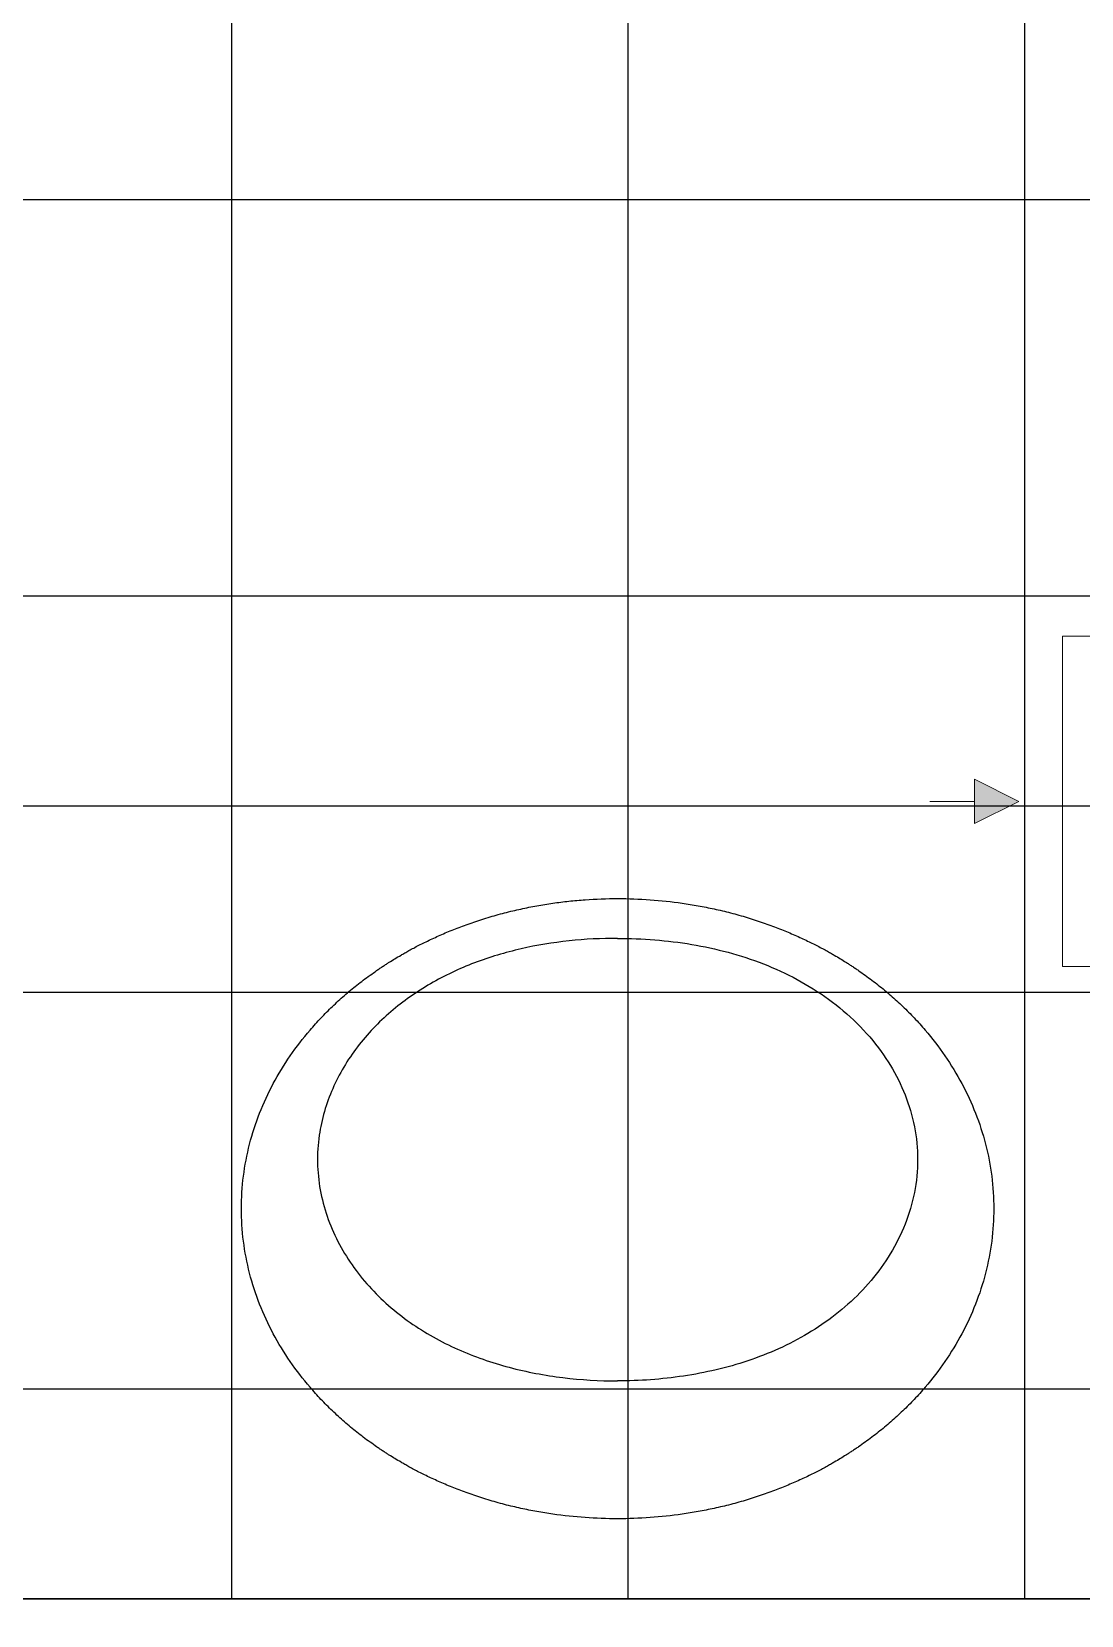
# Model space of a CAD drawing. Header units: millimetres. Extents: x -92759 to 184353, y -15225 to 86714.
# Drawn here: x -37326 to -36532, y 48754 to 49952 of the extents above; entities that cross this region are included whole.
import ezdxf

# ---------------------------------------------------------------- set-up
doc = ezdxf.new("R2010")
doc.units = ezdxf.units.MM
doc.linetypes.add('Aligning Line', pattern=[3.2004, 1.6002, -1.6002])
for name, color, linetype in [('0-1', 9, 'Continuous'), ('A-_DETA----_E-2', 9, 'Continuous'), ('A-_FLORPATT_H-1', 9, 'Continuous'), ('A-_WALLPRTN_E', 8, 'Continuous'), ('M-ACMV_FCU', 5, 'Continuous')]:
    doc.layers.add(name, color=color, linetype=linetype)
doc.layers.add('A-_DETA----_E-6', color=7, linetype='Continuous', true_color=0x969696)
doc.layers.add('M-ACMV_EAG', color=7, linetype='Continuous', lineweight=25, true_color=0x999900)

# ---------------------------------------------------------------- blocks, each defined once
blk = doc.blocks.new('A$Cb2bf8f38')
at = {"layer": 'A-_FLORPATT_H-1'}
h = blk.add_hatch(dxfattribs=at)
h.set_pattern_fill('FP_5', color=256, style=0, pattern_type=2)
h.set_pattern_definition([(270, (4525, 18025), (300, 2e-14), []), (0, (4525, 18025), (0, 300), [])])
h.paths.add_polyline_path([(4825, 13225), (5782.3, 13225), (5782.3, 13228), (5785.5, 13228), (5787, 13263), (5787.6, 13262), (5789.6, 13264.1), (5790.2, 13264.5), (5788.2, 13268.3), (5787.4, 13269), (5789.5, 13274.2), (5791.4, 13275), (5796.2, 13277.6), (5796.5, 13278.9), (5796.2, 13282), (5793.2, 13283.4), (5798.3, 13285.4), (5800, 13283.4), (5801.6, 13278.9), (5810.9, 13285.4), (5817.3, 13288), (5818.3, 13286.9), (5825, 13289.5), (5825, 13290), (6058.2, 13290), (6064, 13339.2), (6074.6, 13341.1), (6227.5, 13342), (6331.4, 13340.8), (6336.4, 13338.1), (6338.2, 13332.5), (6341.8, 13290), (6860, 13290), (6860, 13491), (6656.6, 13492.6), (6652.1, 13492.3), (6650.6, 13491.9), (6634.6, 13492.6), (6629.8, 13490.8), (6628.4, 13491.9), (6619.8, 13490.8), (6365.3, 13492.6), (6332.7, 13501), (6313.9, 13508.8), (6291.4, 13521.5), (6274.5, 13534.2), (6258.7, 13549.2), (6244.5, 13566.4), (6232.4, 13585.2), (6222.8, 13604.9), (6215.8, 13625.2), (6212.1, 13640.8), (6209.8, 13653.7), (6209.1, 13684.3), (6212.1, 13710), (6218, 13732.9), (6225.4, 13751.9), (6235.9, 13771.7), (6248.5, 13789.8), (6263.2, 13806.3), (6277.8, 13819.3), (6294.5, 13831.3), (6313.9, 13842), (6332, 13849.5), (6354.7, 13856), (6378.9, 13859.6), (6467.2, 13859.8), (6643.3, 13858.2), (6643.3, 13857), (6670.1, 13858.5), (6860, 13859), (6861.5, 13950), (6862, 13950), (6862, 13957.7), (6862, 13959), (6866.6, 13964.3), (6883, 13985.4), (6885.6, 13985.5), (6887.1, 13986), (6892.3, 13988), (6893.3, 13986.9), (6900, 13989.5), (6900, 13990), (6947, 13990), (6947, 13992.7), (6950, 13992.7), (6950, 14018.2), (6942, 14018.2), (6942, 14034), (6892, 14034), (6892, 14050), (6098.3, 14051.6), (6091.5, 14054.6), (6087.7, 14059.6), (6087.3, 14062.2), (6089.6, 14070.2), (6089.6, 14071.5), (6089.2, 14073.4), (6093, 14077), (6096.9, 14078.9), (6102.8, 14079.8), (6148, 14080), (6892, 14080), (6892, 14096), (6942, 14096), (6942, 14111.8), (6950, 14111.8), (6950, 14125), (7175, 14125), (7175, 16075), (4825, 16075), (4825, 13351.6)])
h.paths.add_polyline_path([(5825, 13262), (5825, 13264.4), (5820.1, 13262.8)])
h.paths.add_polyline_path([(5835.6, 13225), (6049.3, 13225), (6052.8, 13228.5), (6055.4, 13260), (5825, 13260.5), (5825, 13262), (5819.3, 13260), (5814.5, 13254.4), (5814.5, 13250), (5815.1, 13228), (5817.7, 13228), (5817.7, 13225), (5825, 13225)])
h.paths.add_polyline_path([(6875, 13225), (6950, 13225), (6950, 13257.3), (6947, 13257.3), (6947, 13260), (6344.6, 13258.6), (6347.7, 13228), (6350.7, 13225), (6661.6, 13225)])
h.paths.add_polyline_path([(5813.2, 13259.6), (5814.6, 13260.5), (5813.2, 13260)])
h.paths.add_polyline_path([(5825, 13267.5), (5824.6, 13270.9), (5822.5, 13269)])
h.paths.add_polyline_path([(5788.2, 13274.2), (5789.6, 13280.7), (5790.2, 13277.4), (5788.6, 13274.9)])
h.paths.add_polyline_path([(5805.4, 13281.1), (5806.9, 13281.7), (5804.7, 13281.2)])
h.paths.add_polyline_path([(6888.7, 13288.7), (6947, 13290), (6947, 13292.7), (6950, 13292.7), (6950, 13491.2), (6890, 13490.6), (6888.7, 13288.7)])
h.paths.add_polyline_path([(6106.3, 13341), (6086.6, 13341.5), (6099, 13341.1)])
h.paths.add_polyline_path([(6950, 13491.2), (6950, 13491.7), (6938, 13491.7)])
h.paths.add_polyline_path([(6750, 13857.5), (6750, 13858.3), (6750, 13857.5)])
h.paths.add_polyline_path([(6900, 13962), (6900, 13964.4), (6895.1, 13962.8)])
h.paths.add_polyline_path([(6887.2, 13954.9), (6888, 13959.5), (6889.5, 13960.7), (6886.7, 13963.1), (6884.6, 13957.9), (6885.9, 13955.2), (6886.7, 13955)])
h.paths.add_polyline_path([(6888, 13950), (6886.6, 13953), (6887.2, 13950), (6888, 13950)])
h.paths.add_polyline_path([(6910.9, 13858.6), (6950, 13859.8), (6950, 13957.3), (6947, 13957.3), (6947, 13960), (6900, 13960.5), (6900, 13962), (6894.3, 13960), (6889.5, 13954.3), (6889.7, 13950), (6890, 13950), (6890.1, 13859), (6910.6, 13858.6)])
h.paths.add_polyline_path([(6879.3, 13950), (6882.5, 13950), (6880.5, 13953.3), (6878.9, 13950)])
h.paths.add_polyline_path([(6900, 13967.5), (6900, 13971.1), (6897.5, 13969)])
h.paths.add_polyline_path([(6881.9, 13980.8), (6880.7, 13982.1), (6881.6, 13980.9)])
h.paths.add_polyline_path([(6092.6, 14062.2), (6090.6, 14065), (6089.6, 14066.2), (6087.8, 14065), (6091.8, 14062.7)])
h.paths.add_polyline_path([(4675, 15025), (4675, 16075), (2425, 16075), (2425, 15025), (2550, 15025), (2550, 16025), (2600, 16025), (2600, 15025), (4329.4, 15025)])
h.paths.add_polyline_path([(4800, 16075), (4800, 16100), (4700, 16100), (4700, 16075)])
h.paths.add_polyline_path([(5884.2, 16225), (7175, 16225), (7175, 18475), (5375, 18475), (5375, 18625), (7175, 18625), (7175, 19475), (6975, 19475), (6975, 20125), (7175, 20125), (7175, 23125), (5375, 23125), (5375, 23275), (7175, 23275), (7175, 25225), (2425, 25225), (2425, 20125), (2925, 20125), (2925, 19475), (2425, 19475), (2425, 17725), (3750, 17725), (3750, 17575), (2425, 17575), (2425, 16402), (3461, 16402), (3461, 16357), (2425, 16357), (2425, 16225), (5400, 16225)])
at = {"layer": 'A-_DETA----_E-2'}
for p, q in [((4825, 16825), (6575, 16825)), ((4825, 16825), (6575, 16825)), ((4825, 16825), (6575, 16825)), ((7175, 16225), (4825, 16225)), ((7175, 16225), (4825, 16225)), ((7175, 16225), (4825, 16225))]:
    blk.add_line(p, q, dxfattribs=at)
for points, knots in [([(5765.5, 16520.3), (5765.5, 16528.5), (5766.5, 16544.9), (5771.2, 16569.2), (5778.8, 16592.7), (5789.2, 16615.1), (5802.1, 16636.1), (5814.6, 16652.4), (5825.6, 16664.6), (5834.3, 16673.3), (5843.3, 16681.7), (5851.2, 16688.2), (5857.7, 16693.2), (5862.8, 16696.9), (5867, 16699.9), (5870.3, 16702.2), (5872.8, 16703.8), (5875.2, 16705.4), (5878.1, 16707.2), (5881.5, 16709.3), (5885.3, 16711.6), (5889, 16713.7), (5892.2, 16715.5), (5895.8, 16717.5), (5901.1, 16720.2), (5908.5, 16723.9), (5916.7, 16727.6), (5923.5, 16730.5), (5928.8, 16732.5), (5934.2, 16734.6), (5941.9, 16737.3), (5952, 16740.6), (5964.6, 16744.2), (5977, 16747.1), (5989.1, 16749.5), (6001.2, 16751.5), (6013.3, 16753), (6029.6, 16754.5), (6050.1, 16755.2), (6074.8, 16754.3), (6095, 16752.2), (6111.2, 16749.5), (6121.2, 16747.5), (6129.4, 16745.7), (6137.8, 16743.6), (6148.3, 16740.6), (6158.4, 16737.3), (6166.1, 16734.6), (6171.5, 16732.5), (6176.7, 16730.5), (6183.6, 16727.6), (6191.7, 16723.9), (6199.1, 16720.2), (6204.4, 16717.5), (6208.1, 16715.5), (6211.3, 16713.7), (6215, 16711.6), (6218.8, 16709.3), (6222.2, 16707.2), (6225.1, 16705.4), (6227.4, 16703.8), (6230, 16702.2), (6233.3, 16699.9), (6237.5, 16696.9), (6242.5, 16693.2), (6249.1, 16688.2), (6256.9, 16681.7), (6266, 16673.4), (6274.7, 16664.6), (6285.7, 16652.4), (6298.2, 16636.1), (6311.1, 16615.1), (6321.4, 16592.7), (6329.1, 16569.2), (6333.8, 16544.9), (6334.8, 16528.5), (6334.8, 16520.3)], [-1, -1, -1, -1, -0.962963, -0.925926, -0.888889, -0.851852, -0.814815, -0.777778, -0.759259, -0.740741, -0.722222, -0.703704, -0.694444, -0.685185, -0.675926, -0.671296, -0.666667, -0.662037, -0.657407, -0.648148, -0.638889, -0.634259, -0.62963, -0.625, -0.62037, -0.611111, -0.601852, -0.597222, -0.592593, -0.587963, -0.583333, -0.574074, -0.564815, -0.555556, -0.546296, -0.537037, -0.527778, -0.518519, -0.5, -0.481481, -0.462963, -0.453704, -0.444444, -0.439815, -0.435185, -0.425926, -0.416667, -0.412037, -0.407407, -0.402778, -0.398148, -0.388889, -0.37963, -0.375, -0.37037, -0.365741, -0.361111, -0.351852, -0.342593, -0.337963, -0.333333, -0.328704, -0.324074, -0.314815, -0.305556, -0.296296, -0.277778, -0.259259, -0.240741, -0.222222, -0.185185, -0.148148, -0.111111, -0.074074, -0.037037, 0, 0, 0, 0]), ([(5765.5, 16520.3), (5765.5, 16528.5), (5766.5, 16544.9), (5771.2, 16569.2), (5778.8, 16592.7), (5789.2, 16615.1), (5802.1, 16636.1), (5814.6, 16652.4), (5825.6, 16664.6), (5834.3, 16673.3), (5843.3, 16681.7), (5851.2, 16688.2), (5857.7, 16693.2), (5862.8, 16696.9), (5867, 16699.9), (5870.3, 16702.2), (5872.8, 16703.8), (5875.2, 16705.4), (5878.1, 16707.2), (5881.5, 16709.3), (5885.3, 16711.6), (5889, 16713.7), (5892.2, 16715.5), (5895.8, 16717.5), (5901.1, 16720.2), (5908.5, 16723.9), (5916.7, 16727.6), (5923.5, 16730.5), (5928.8, 16732.5), (5934.2, 16734.6), (5941.9, 16737.3), (5952, 16740.6), (5964.6, 16744.2), (5977, 16747.1), (5989.1, 16749.5), (6001.2, 16751.5), (6013.3, 16753), (6029.6, 16754.5), (6050.1, 16755.2), (6074.8, 16754.3), (6095, 16752.2), (6111.2, 16749.5), (6121.2, 16747.5), (6129.4, 16745.7), (6137.8, 16743.6), (6148.3, 16740.6), (6158.4, 16737.3), (6166.1, 16734.6), (6171.5, 16732.5), (6176.7, 16730.5), (6183.6, 16727.6), (6191.7, 16723.9), (6199.1, 16720.2), (6204.4, 16717.5), (6208.1, 16715.5), (6211.3, 16713.7), (6215, 16711.6), (6218.8, 16709.3), (6222.2, 16707.2), (6225.1, 16705.4), (6227.4, 16703.8), (6230, 16702.2), (6233.3, 16699.9), (6237.5, 16696.9), (6242.5, 16693.2), (6249.1, 16688.2), (6256.9, 16681.7), (6266, 16673.4), (6274.7, 16664.6), (6285.7, 16652.4), (6298.2, 16636.1), (6311.1, 16615.1), (6321.4, 16592.7), (6329.1, 16569.2), (6333.8, 16544.9), (6334.8, 16528.5), (6334.8, 16520.3)], [-1, -1, -1, -1, -0.962963, -0.925926, -0.888889, -0.851852, -0.814815, -0.777778, -0.759259, -0.740741, -0.722222, -0.703704, -0.694444, -0.685185, -0.675926, -0.671296, -0.666667, -0.662037, -0.657407, -0.648148, -0.638889, -0.634259, -0.62963, -0.625, -0.62037, -0.611111, -0.601852, -0.597222, -0.592593, -0.587963, -0.583333, -0.574074, -0.564815, -0.555556, -0.546296, -0.537037, -0.527778, -0.518519, -0.5, -0.481481, -0.462963, -0.453704, -0.444444, -0.439815, -0.435185, -0.425926, -0.416667, -0.412037, -0.407407, -0.402778, -0.398148, -0.388889, -0.37963, -0.375, -0.37037, -0.365741, -0.361111, -0.351852, -0.342593, -0.337963, -0.333333, -0.328704, -0.324074, -0.314815, -0.305556, -0.296296, -0.277778, -0.259259, -0.240741, -0.222222, -0.185185, -0.148148, -0.111111, -0.074074, -0.037037, 0, 0, 0, 0]), ([(5765.5, 16520.3), (5765.5, 16528.5), (5766.5, 16544.9), (5771.2, 16569.2), (5778.8, 16592.7), (5789.2, 16615.1), (5802.1, 16636.1), (5814.6, 16652.4), (5825.6, 16664.6), (5834.3, 16673.3), (5843.3, 16681.7), (5851.2, 16688.2), (5857.7, 16693.2), (5862.8, 16696.9), (5867, 16699.9), (5870.3, 16702.2), (5872.8, 16703.8), (5875.2, 16705.4), (5878.1, 16707.2), (5881.5, 16709.3), (5885.3, 16711.6), (5889, 16713.7), (5892.2, 16715.5), (5895.8, 16717.5), (5901.1, 16720.2), (5908.5, 16723.9), (5916.7, 16727.6), (5923.5, 16730.5), (5928.8, 16732.5), (5934.2, 16734.6), (5941.9, 16737.3), (5952, 16740.6), (5964.6, 16744.2), (5977, 16747.1), (5989.1, 16749.5), (6001.2, 16751.5), (6013.3, 16753), (6029.6, 16754.5), (6050.1, 16755.2), (6074.8, 16754.3), (6095, 16752.2), (6111.2, 16749.5), (6121.2, 16747.5), (6129.4, 16745.7), (6137.8, 16743.6), (6148.3, 16740.6), (6158.4, 16737.3), (6166.1, 16734.6), (6171.5, 16732.5), (6176.7, 16730.5), (6183.6, 16727.6), (6191.7, 16723.9), (6199.1, 16720.2), (6204.4, 16717.5), (6208.1, 16715.5), (6211.3, 16713.7), (6215, 16711.6), (6218.8, 16709.3), (6222.2, 16707.2), (6225.1, 16705.4), (6227.4, 16703.8), (6230, 16702.2), (6233.3, 16699.9), (6237.5, 16696.9), (6242.5, 16693.2), (6249.1, 16688.2), (6256.9, 16681.7), (6266, 16673.4), (6274.7, 16664.6), (6285.7, 16652.4), (6298.2, 16636.1), (6311.1, 16615.1), (6321.4, 16592.7), (6329.1, 16569.2), (6333.8, 16544.9), (6334.8, 16528.5), (6334.8, 16520.3)], [-1, -1, -1, -1, -0.962963, -0.925926, -0.888889, -0.851852, -0.814815, -0.777778, -0.759259, -0.740741, -0.722222, -0.703704, -0.694444, -0.685185, -0.675926, -0.671296, -0.666667, -0.662037, -0.657407, -0.648148, -0.638889, -0.634259, -0.62963, -0.625, -0.62037, -0.611111, -0.601852, -0.597222, -0.592593, -0.587963, -0.583333, -0.574074, -0.564815, -0.555556, -0.546296, -0.537037, -0.527778, -0.518519, -0.5, -0.481481, -0.462963, -0.453704, -0.444444, -0.439815, -0.435185, -0.425926, -0.416667, -0.412037, -0.407407, -0.402778, -0.398148, -0.388889, -0.37963, -0.375, -0.37037, -0.365741, -0.361111, -0.351852, -0.342593, -0.337963, -0.333333, -0.328704, -0.324074, -0.314815, -0.305556, -0.296296, -0.277778, -0.259259, -0.240741, -0.222222, -0.185185, -0.148148, -0.111111, -0.074074, -0.037037, 0, 0, 0, 0]), ([(6050.1, 16724.8), (6037.9, 16724.8), (6013.3, 16723.6), (5976.9, 16717.6), (5941.5, 16707.1), (5908.1, 16691.4), (5877.8, 16670.2), (5852.2, 16643.5), (5833.1, 16611.7), (5824.2, 16581.2), (5822.5, 16555.1), (5825.3, 16527.5), (5836.8, 16494.6), (5860.8, 16460.4), (5892.3, 16433), (5928.6, 16412.8), (5967.9, 16399.2), (6008.7, 16391.6), (6036.3, 16389.9), (6050.1, 16389.9)], [0, 0, 0, 0, 0.058824, 0.117647, 0.176471, 0.235294, 0.294118, 0.352941, 0.411765, 0.470588, 0.503676, 0.536765, 0.602941, 0.669118, 0.735294, 0.801471, 0.867647, 0.933824, 1, 1, 1, 1]), ([(6050.1, 16724.8), (6037.9, 16724.8), (6013.3, 16723.6), (5976.9, 16717.6), (5941.5, 16707.1), (5908.1, 16691.4), (5877.8, 16670.2), (5852.2, 16643.5), (5833.1, 16611.7), (5824.2, 16581.2), (5822.5, 16555.1), (5825.3, 16527.5), (5836.8, 16494.6), (5860.8, 16460.4), (5892.3, 16433), (5928.6, 16412.8), (5967.9, 16399.2), (6008.7, 16391.6), (6036.3, 16389.9), (6050.1, 16389.9)], [0, 0, 0, 0, 0.058824, 0.117647, 0.176471, 0.235294, 0.294118, 0.352941, 0.411765, 0.470588, 0.503676, 0.536765, 0.602941, 0.669118, 0.735294, 0.801471, 0.867647, 0.933824, 1, 1, 1, 1]), ([(6050.1, 16724.8), (6037.9, 16724.8), (6013.3, 16723.6), (5976.9, 16717.6), (5941.5, 16707.1), (5908.1, 16691.4), (5877.8, 16670.2), (5852.2, 16643.5), (5833.1, 16611.7), (5824.2, 16581.2), (5822.5, 16555.1), (5825.3, 16527.5), (5836.8, 16494.6), (5860.8, 16460.4), (5892.3, 16433), (5928.6, 16412.8), (5967.9, 16399.2), (6008.7, 16391.6), (6036.3, 16389.9), (6050.1, 16389.9)], [0, 0, 0, 0, 0.058824, 0.117647, 0.176471, 0.235294, 0.294118, 0.352941, 0.411765, 0.470588, 0.503676, 0.536765, 0.602941, 0.669118, 0.735294, 0.801471, 0.867647, 0.933824, 1, 1, 1, 1]), ([(6050.1, 16724.8), (6068.9, 16724.8), (6106.5, 16721.9), (6161.2, 16707.5), (6211.4, 16680.9), (6250.8, 16642.6), (6270.9, 16602.9), (6277.4, 16570), (6277.4, 16544.8), (6272.5, 16520.1), (6260.1, 16489), (6235.2, 16454.9), (6195.2, 16424.1), (6149.2, 16403.6), (6100.2, 16392.3), (6066.8, 16389.9), (6050.1, 16389.9)], [-1, -1, -1, -1, -0.91, -0.82, -0.73, -0.64, -0.56, -0.52, -0.48, -0.44, -0.4, -0.32, -0.24, -0.16, -0.08, 0, 0, 0, 0]), ([(6050.1, 16724.8), (6068.9, 16724.8), (6106.5, 16721.9), (6161.2, 16707.5), (6211.4, 16680.9), (6250.8, 16642.6), (6270.9, 16602.9), (6277.4, 16570), (6277.4, 16544.8), (6272.5, 16520.1), (6260.1, 16489), (6235.2, 16454.9), (6195.2, 16424.1), (6149.2, 16403.6), (6100.2, 16392.3), (6066.8, 16389.9), (6050.1, 16389.9)], [-1, -1, -1, -1, -0.91, -0.82, -0.73, -0.64, -0.56, -0.52, -0.48, -0.44, -0.4, -0.32, -0.24, -0.16, -0.08, 0, 0, 0, 0]), ([(6050.1, 16724.8), (6068.9, 16724.8), (6106.5, 16721.9), (6161.2, 16707.5), (6211.4, 16680.9), (6250.8, 16642.6), (6270.9, 16602.9), (6277.4, 16570), (6277.4, 16544.8), (6272.5, 16520.1), (6260.1, 16489), (6235.2, 16454.9), (6195.2, 16424.1), (6149.2, 16403.6), (6100.2, 16392.3), (6066.8, 16389.9), (6050.1, 16389.9)], [-1, -1, -1, -1, -0.91, -0.82, -0.73, -0.64, -0.56, -0.52, -0.48, -0.44, -0.4, -0.32, -0.24, -0.16, -0.08, 0, 0, 0, 0]), ([(6334.8, 16520.3), (6334.8, 16503.9), (6331.6, 16479.2), (6321.4, 16447.8), (6311.1, 16425.4), (6298.2, 16404.4), (6285.7, 16388.1), (6274.7, 16375.9), (6266, 16367.2), (6256.9, 16358.9), (6249.1, 16352.3), (6242.5, 16347.3), (6237.5, 16343.6), (6233.3, 16340.6), (6230, 16338.3), (6227.4, 16336.7), (6225.1, 16335.1), (6222.2, 16333.3), (6218.8, 16331.2), (6215, 16328.9), (6211.3, 16326.8), (6208.1, 16325), (6204.4, 16323), (6199.1, 16320.3), (6191.7, 16316.6), (6183.6, 16312.9), (6176.7, 16310.1), (6171.5, 16308), (6166.1, 16305.9), (6158.4, 16303.2), (6148.3, 16299.9), (6135.7, 16296.3), (6123.2, 16293.4), (6111.2, 16291), (6095, 16288.4), (6074.8, 16286.2), (6050.1, 16285.3), (6025.5, 16286.2), (6005.3, 16288.4), (5989.1, 16291), (5977, 16293.4), (5964.6, 16296.3), (5952, 16299.9), (5941.9, 16303.2), (5934.2, 16305.9), (5928.8, 16308), (5923.6, 16310.1), (5916.7, 16312.9), (5908.5, 16316.6), (5901.1, 16320.3), (5895.9, 16323), (5892.2, 16325), (5889, 16326.8), (5885.3, 16328.9), (5881.5, 16331.2), (5878.1, 16333.3), (5875.2, 16335.1), (5872.8, 16336.7), (5870.3, 16338.3), (5867, 16340.6), (5862.8, 16343.6), (5857.7, 16347.3), (5851.2, 16352.3), (5843.4, 16358.9), (5834.3, 16367.2), (5825.6, 16375.9), (5814.6, 16388.1), (5802.1, 16404.4), (5789.2, 16425.4), (5778.8, 16447.8), (5771.2, 16471.3), (5766.5, 16495.6), (5765.5, 16512.1), (5765.5, 16520.3)], [-1, -1, -1, -1, -0.925926, -0.888889, -0.851852, -0.814815, -0.777778, -0.759259, -0.740741, -0.722222, -0.703704, -0.694444, -0.685185, -0.675926, -0.671296, -0.666667, -0.662037, -0.657407, -0.648148, -0.638889, -0.634259, -0.62963, -0.625, -0.62037, -0.611111, -0.601852, -0.597222, -0.592593, -0.587963, -0.583333, -0.574074, -0.564815, -0.555556, -0.546296, -0.537037, -0.518519, -0.5, -0.481481, -0.462963, -0.453704, -0.444444, -0.435185, -0.425926, -0.416667, -0.412037, -0.407407, -0.402778, -0.398148, -0.388889, -0.37963, -0.375, -0.37037, -0.365741, -0.361111, -0.351852, -0.342593, -0.337963, -0.333333, -0.328704, -0.324074, -0.314815, -0.305556, -0.296296, -0.277778, -0.259259, -0.240741, -0.222222, -0.185185, -0.148148, -0.111111, -0.074074, -0.037037, 0, 0, 0, 0]), ([(6334.8, 16520.3), (6334.8, 16503.9), (6331.6, 16479.2), (6321.4, 16447.8), (6311.1, 16425.4), (6298.2, 16404.4), (6285.7, 16388.1), (6274.7, 16375.9), (6266, 16367.2), (6256.9, 16358.9), (6249.1, 16352.3), (6242.5, 16347.3), (6237.5, 16343.6), (6233.3, 16340.6), (6230, 16338.3), (6227.4, 16336.7), (6225.1, 16335.1), (6222.2, 16333.3), (6218.8, 16331.2), (6215, 16328.9), (6211.3, 16326.8), (6208.1, 16325), (6204.4, 16323), (6199.1, 16320.3), (6191.7, 16316.6), (6183.6, 16312.9), (6176.7, 16310.1), (6171.5, 16308), (6166.1, 16305.9), (6158.4, 16303.2), (6148.3, 16299.9), (6135.7, 16296.3), (6123.2, 16293.4), (6111.2, 16291), (6095, 16288.4), (6074.8, 16286.2), (6050.1, 16285.3), (6025.5, 16286.2), (6005.3, 16288.4), (5989.1, 16291), (5977, 16293.4), (5964.6, 16296.3), (5952, 16299.9), (5941.9, 16303.2), (5934.2, 16305.9), (5928.8, 16308), (5923.6, 16310.1), (5916.7, 16312.9), (5908.5, 16316.6), (5901.1, 16320.3), (5895.9, 16323), (5892.2, 16325), (5889, 16326.8), (5885.3, 16328.9), (5881.5, 16331.2), (5878.1, 16333.3), (5875.2, 16335.1), (5872.8, 16336.7), (5870.3, 16338.3), (5867, 16340.6), (5862.8, 16343.6), (5857.7, 16347.3), (5851.2, 16352.3), (5843.4, 16358.9), (5834.3, 16367.2), (5825.6, 16375.9), (5814.6, 16388.1), (5802.1, 16404.4), (5789.2, 16425.4), (5778.8, 16447.8), (5771.2, 16471.3), (5766.5, 16495.6), (5765.5, 16512.1), (5765.5, 16520.3)], [-1, -1, -1, -1, -0.925926, -0.888889, -0.851852, -0.814815, -0.777778, -0.759259, -0.740741, -0.722222, -0.703704, -0.694444, -0.685185, -0.675926, -0.671296, -0.666667, -0.662037, -0.657407, -0.648148, -0.638889, -0.634259, -0.62963, -0.625, -0.62037, -0.611111, -0.601852, -0.597222, -0.592593, -0.587963, -0.583333, -0.574074, -0.564815, -0.555556, -0.546296, -0.537037, -0.518519, -0.5, -0.481481, -0.462963, -0.453704, -0.444444, -0.435185, -0.425926, -0.416667, -0.412037, -0.407407, -0.402778, -0.398148, -0.388889, -0.37963, -0.375, -0.37037, -0.365741, -0.361111, -0.351852, -0.342593, -0.337963, -0.333333, -0.328704, -0.324074, -0.314815, -0.305556, -0.296296, -0.277778, -0.259259, -0.240741, -0.222222, -0.185185, -0.148148, -0.111111, -0.074074, -0.037037, 0, 0, 0, 0]), ([(6334.8, 16520.3), (6334.8, 16503.9), (6331.6, 16479.2), (6321.4, 16447.8), (6311.1, 16425.4), (6298.2, 16404.4), (6285.7, 16388.1), (6274.7, 16375.9), (6266, 16367.2), (6256.9, 16358.9), (6249.1, 16352.3), (6242.5, 16347.3), (6237.5, 16343.6), (6233.3, 16340.6), (6230, 16338.3), (6227.4, 16336.7), (6225.1, 16335.1), (6222.2, 16333.3), (6218.8, 16331.2), (6215, 16328.9), (6211.3, 16326.8), (6208.1, 16325), (6204.4, 16323), (6199.1, 16320.3), (6191.7, 16316.6), (6183.6, 16312.9), (6176.7, 16310.1), (6171.5, 16308), (6166.1, 16305.9), (6158.4, 16303.2), (6148.3, 16299.9), (6135.7, 16296.3), (6123.2, 16293.4), (6111.2, 16291), (6095, 16288.4), (6074.8, 16286.2), (6050.1, 16285.3), (6025.5, 16286.2), (6005.3, 16288.4), (5989.1, 16291), (5977, 16293.4), (5964.6, 16296.3), (5952, 16299.9), (5941.9, 16303.2), (5934.2, 16305.9), (5928.8, 16308), (5923.6, 16310.1), (5916.7, 16312.9), (5908.5, 16316.6), (5901.1, 16320.3), (5895.9, 16323), (5892.2, 16325), (5889, 16326.8), (5885.3, 16328.9), (5881.5, 16331.2), (5878.1, 16333.3), (5875.2, 16335.1), (5872.8, 16336.7), (5870.3, 16338.3), (5867, 16340.6), (5862.8, 16343.6), (5857.7, 16347.3), (5851.2, 16352.3), (5843.4, 16358.9), (5834.3, 16367.2), (5825.6, 16375.9), (5814.6, 16388.1), (5802.1, 16404.4), (5789.2, 16425.4), (5778.8, 16447.8), (5771.2, 16471.3), (5766.5, 16495.6), (5765.5, 16512.1), (5765.5, 16520.3)], [-1, -1, -1, -1, -0.925926, -0.888889, -0.851852, -0.814815, -0.777778, -0.759259, -0.740741, -0.722222, -0.703704, -0.694444, -0.685185, -0.675926, -0.671296, -0.666667, -0.662037, -0.657407, -0.648148, -0.638889, -0.634259, -0.62963, -0.625, -0.62037, -0.611111, -0.601852, -0.597222, -0.592593, -0.587963, -0.583333, -0.574074, -0.564815, -0.555556, -0.546296, -0.537037, -0.518519, -0.5, -0.481481, -0.462963, -0.453704, -0.444444, -0.435185, -0.425926, -0.416667, -0.412037, -0.407407, -0.402778, -0.398148, -0.388889, -0.37963, -0.375, -0.37037, -0.365741, -0.361111, -0.351852, -0.342593, -0.337963, -0.333333, -0.328704, -0.324074, -0.314815, -0.305556, -0.296296, -0.277778, -0.259259, -0.240741, -0.222222, -0.185185, -0.148148, -0.111111, -0.074074, -0.037037, 0, 0, 0, 0])]:
    blk.add_open_spline(points, degree=3, knots=knots, dxfattribs=at)
at = {"layer": 'A-_DETA----_E-6'}
for p, q in [((4825, 16825), (6575, 16825)), ((7175, 16225), (4825, 16225))]:
    blk.add_line(p, q, dxfattribs=at)
for points, knots in [([(5765.5, 16520.3), (5765.5, 16528.5), (5766.5, 16544.9), (5771.2, 16569.2), (5778.8, 16592.7), (5789.2, 16615.1), (5802.1, 16636.1), (5814.6, 16652.4), (5825.6, 16664.6), (5834.3, 16673.3), (5843.3, 16681.7), (5851.2, 16688.2), (5857.7, 16693.2), (5862.8, 16696.9), (5867, 16699.9), (5870.3, 16702.2), (5872.8, 16703.8), (5875.2, 16705.4), (5878.1, 16707.2), (5881.5, 16709.3), (5885.3, 16711.6), (5889, 16713.7), (5892.2, 16715.5), (5895.8, 16717.5), (5901.1, 16720.2), (5908.5, 16723.9), (5916.7, 16727.6), (5923.5, 16730.5), (5928.8, 16732.5), (5934.2, 16734.6), (5941.9, 16737.3), (5952, 16740.6), (5964.6, 16744.2), (5977, 16747.1), (5989.1, 16749.5), (6001.2, 16751.5), (6013.3, 16753), (6029.6, 16754.5), (6050.1, 16755.2), (6074.8, 16754.3), (6095, 16752.2), (6111.2, 16749.5), (6121.2, 16747.5), (6129.4, 16745.7), (6137.8, 16743.6), (6148.3, 16740.6), (6158.4, 16737.3), (6166.1, 16734.6), (6171.5, 16732.5), (6176.7, 16730.5), (6183.6, 16727.6), (6191.7, 16723.9), (6199.1, 16720.2), (6204.4, 16717.5), (6208.1, 16715.5), (6211.3, 16713.7), (6215, 16711.6), (6218.8, 16709.3), (6222.2, 16707.2), (6225.1, 16705.4), (6227.4, 16703.8), (6230, 16702.2), (6233.3, 16699.9), (6237.5, 16696.9), (6242.5, 16693.2), (6249.1, 16688.2), (6256.9, 16681.7), (6266, 16673.4), (6274.7, 16664.6), (6285.7, 16652.4), (6298.2, 16636.1), (6311.1, 16615.1), (6321.4, 16592.7), (6329.1, 16569.2), (6333.8, 16544.9), (6334.8, 16528.5), (6334.8, 16520.3)], [-1, -1, -1, -1, -0.962963, -0.925926, -0.888889, -0.851852, -0.814815, -0.777778, -0.759259, -0.740741, -0.722222, -0.703704, -0.694444, -0.685185, -0.675926, -0.671296, -0.666667, -0.662037, -0.657407, -0.648148, -0.638889, -0.634259, -0.62963, -0.625, -0.62037, -0.611111, -0.601852, -0.597222, -0.592593, -0.587963, -0.583333, -0.574074, -0.564815, -0.555556, -0.546296, -0.537037, -0.527778, -0.518519, -0.5, -0.481481, -0.462963, -0.453704, -0.444444, -0.439815, -0.435185, -0.425926, -0.416667, -0.412037, -0.407407, -0.402778, -0.398148, -0.388889, -0.37963, -0.375, -0.37037, -0.365741, -0.361111, -0.351852, -0.342593, -0.337963, -0.333333, -0.328704, -0.324074, -0.314815, -0.305556, -0.296296, -0.277778, -0.259259, -0.240741, -0.222222, -0.185185, -0.148148, -0.111111, -0.074074, -0.037037, 0, 0, 0, 0]), ([(6050.1, 16724.8), (6037.9, 16724.8), (6013.3, 16723.6), (5976.9, 16717.6), (5941.5, 16707.1), (5908.1, 16691.4), (5877.8, 16670.2), (5852.2, 16643.5), (5833.1, 16611.7), (5824.2, 16581.2), (5822.5, 16555.1), (5825.3, 16527.5), (5836.8, 16494.6), (5860.8, 16460.4), (5892.3, 16433), (5928.6, 16412.8), (5967.9, 16399.2), (6008.7, 16391.6), (6036.3, 16389.9), (6050.1, 16389.9)], [0, 0, 0, 0, 0.058824, 0.117647, 0.176471, 0.235294, 0.294118, 0.352941, 0.411765, 0.470588, 0.503676, 0.536765, 0.602941, 0.669118, 0.735294, 0.801471, 0.867647, 0.933824, 1, 1, 1, 1]), ([(6050.1, 16724.8), (6068.9, 16724.8), (6106.5, 16721.9), (6161.2, 16707.5), (6211.4, 16680.9), (6250.8, 16642.6), (6270.9, 16602.9), (6277.4, 16570), (6277.4, 16544.8), (6272.5, 16520.1), (6260.1, 16489), (6235.2, 16454.9), (6195.2, 16424.1), (6149.2, 16403.6), (6100.2, 16392.3), (6066.8, 16389.9), (6050.1, 16389.9)], [-1, -1, -1, -1, -0.91, -0.82, -0.73, -0.64, -0.56, -0.52, -0.48, -0.44, -0.4, -0.32, -0.24, -0.16, -0.08, 0, 0, 0, 0]), ([(6334.8, 16520.3), (6334.8, 16503.9), (6331.6, 16479.2), (6321.4, 16447.8), (6311.1, 16425.4), (6298.2, 16404.4), (6285.7, 16388.1), (6274.7, 16375.9), (6266, 16367.2), (6256.9, 16358.9), (6249.1, 16352.3), (6242.5, 16347.3), (6237.5, 16343.6), (6233.3, 16340.6), (6230, 16338.3), (6227.4, 16336.7), (6225.1, 16335.1), (6222.2, 16333.3), (6218.8, 16331.2), (6215, 16328.9), (6211.3, 16326.8), (6208.1, 16325), (6204.4, 16323), (6199.1, 16320.3), (6191.7, 16316.6), (6183.6, 16312.9), (6176.7, 16310.1), (6171.5, 16308), (6166.1, 16305.9), (6158.4, 16303.2), (6148.3, 16299.9), (6135.7, 16296.3), (6123.2, 16293.4), (6111.2, 16291), (6095, 16288.4), (6074.8, 16286.2), (6050.1, 16285.3), (6025.5, 16286.2), (6005.3, 16288.4), (5989.1, 16291), (5977, 16293.4), (5964.6, 16296.3), (5952, 16299.9), (5941.9, 16303.2), (5934.2, 16305.9), (5928.8, 16308), (5923.6, 16310.1), (5916.7, 16312.9), (5908.5, 16316.6), (5901.1, 16320.3), (5895.9, 16323), (5892.2, 16325), (5889, 16326.8), (5885.3, 16328.9), (5881.5, 16331.2), (5878.1, 16333.3), (5875.2, 16335.1), (5872.8, 16336.7), (5870.3, 16338.3), (5867, 16340.6), (5862.8, 16343.6), (5857.7, 16347.3), (5851.2, 16352.3), (5843.4, 16358.9), (5834.3, 16367.2), (5825.6, 16375.9), (5814.6, 16388.1), (5802.1, 16404.4), (5789.2, 16425.4), (5778.8, 16447.8), (5771.2, 16471.3), (5766.5, 16495.6), (5765.5, 16512.1), (5765.5, 16520.3)], [-1, -1, -1, -1, -0.925926, -0.888889, -0.851852, -0.814815, -0.777778, -0.759259, -0.740741, -0.722222, -0.703704, -0.694444, -0.685185, -0.675926, -0.671296, -0.666667, -0.662037, -0.657407, -0.648148, -0.638889, -0.634259, -0.62963, -0.625, -0.62037, -0.611111, -0.601852, -0.597222, -0.592593, -0.587963, -0.583333, -0.574074, -0.564815, -0.555556, -0.546296, -0.537037, -0.518519, -0.5, -0.481481, -0.462963, -0.453704, -0.444444, -0.435185, -0.425926, -0.416667, -0.412037, -0.407407, -0.402778, -0.398148, -0.388889, -0.37963, -0.375, -0.37037, -0.365741, -0.361111, -0.351852, -0.342593, -0.337963, -0.333333, -0.328704, -0.324074, -0.314815, -0.305556, -0.296296, -0.277778, -0.259259, -0.240741, -0.222222, -0.185185, -0.148148, -0.111111, -0.074074, -0.037037, 0, 0, 0, 0])]:
    blk.add_open_spline(points, degree=3, knots=knots, dxfattribs=at)
at = {"layer": 'A-_WALLPRTN_E'}
blk.add_line((2425, 16225), (7175, 16225), dxfattribs=at)
blk = doc.blocks.new('A$C8e78aa09')
at = {"layer": 'M-ACMV_EAG', "lineweight": 5}
h = blk.add_hatch(color=256, dxfattribs=at)
h.dxf.hatch_style = 1
h.paths.add_polyline_path([(16.8, 191.6), (-16.8, 191.6), (0, 158)])
h = blk.add_hatch(color=256, dxfattribs=at)
h.dxf.hatch_style = 1
h.paths.add_polyline_path([(-191.6, 16.8), (-191.6, -16.8), (-158, 0)])
h = blk.add_hatch(color=256, dxfattribs=at)
h.dxf.hatch_style = 1
h.paths.add_polyline_path([(158, 0), (191.6, -16.8), (191.6, 16.8)])
h = blk.add_hatch(color=256, dxfattribs=at)
h.dxf.hatch_style = 1
h.paths.add_polyline_path([(0, -158), (-16.8, -191.6), (16.8, -191.6)])
for p, q in [((0, 225.2), (0, 191.6)), ((-16.8, 191.6), (16.8, 191.6)), ((0, 158), (-16.8, 191.6)), ((-16.8, 191.6), (16.8, 191.6)), ((0, 158), (16.8, 191.6)), ((-191.6, -16.8), (-191.6, 16.8)), ((-158, 0), (-191.6, 16.8)), ((-191.6, -16.8), (-191.6, 16.8)), ((158, 0), (191.6, 16.8)), ((191.6, -16.8), (191.6, 16.8)), ((191.6, -16.8), (191.6, 16.8)), ((-225.2, 0), (-191.6, 0)), ((-158, 0), (-191.6, -16.8)), ((158, 0), (191.6, -16.8)), ((225.2, 0), (191.6, 0)), ((0, -158), (-16.8, -191.6)), ((0, -158), (16.8, -191.6)), ((-16.8, -191.6), (16.8, -191.6)), ((-16.8, -191.6), (16.8, -191.6)), ((0, -225.2), (0, -191.6))]:
    blk.add_line(p, q, dxfattribs=at)
at = {"layer": 'M-ACMV_EAG', "linetype": 'Aligning Line', "lineweight": 5, "ltscale": 25}
for p, q in [((-100, 100), (100, -100)), ((100, 100), (-100, -100))]:
    blk.add_line(p, q, dxfattribs=at)
at = {"layer": 'M-ACMV_EAG', "lineweight": 5}
for points in [[(-125, 125), (125, 125), (125, -125), (-125, -125)], [(-100, 100), (100, 100), (100, -100), (-100, -100)]]:
    blk.add_lwpolyline(points, close=True, dxfattribs=at)
for points in [[(-14.9, 51.2), (-49.1, 51.2), (-49.1, 17.1)], [(49.1, 12.8), (49.1, 51.2), (14.9, 51.2)], [(-49.1, -17.1), (-49.1, -51.2), (-14.9, -51.2)], [(49.1, -17.1), (49.1, -51.2), (19.2, -51.2)]]:
    blk.add_lwpolyline(points, dxfattribs=at)
blk = doc.blocks.new('ACMV_B8L1_R9')
at = {"layer": 'M-ACMV_EAG', "lineweight": 5, "rotation": 270}
blk.add_blockref('A$C8e78aa09', (253381.7, -60585), dxfattribs=at)

msp = doc.modelspace()

# ---------------------------------------------------------------- block references
at = {"layer": '0-1'}
msp.add_blockref('A$Cb2bf8f38', (-42933, 32541.2), dxfattribs=at)

# ---------------------------------------------------------------- next in the draw order: block references
at = {"layer": 'M-ACMV_FCU', "color": 5}
msp.add_blockref('ACMV_B8L1_R9', (-289803, 109954.6), dxfattribs=at)

doc.saveas('drawing.dxf')
